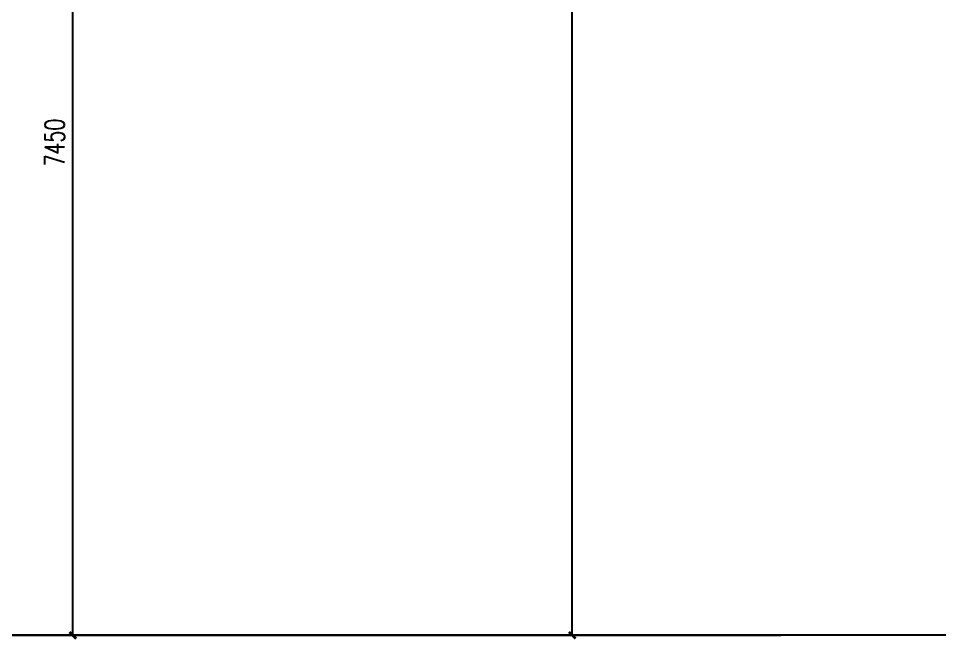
# Model space of a CAD drawing. Extents: x -1899985 to -450366, y 556196 to 2151267.
# Drawn here: x -1133483 to -1126516, y 568225 to 572921 of the extents above; entities that cross this region are included whole.
import ezdxf

# ---------------------------------------------------------------- set-up
doc = ezdxf.new("R2010")
doc.units = 0
doc.header["$LTSCALE"] = 1000
doc.header["$MEASUREMENT"] = 0
doc.linetypes.add('__DASH', pattern=[0.35, 0.25, -0.1])
doc.linetypes.add('DOTE', pattern=[2.42, 2, -0.2, 0.02, -0.2])
doc.layers.get('Defpoints').update_dxf_attribs({"color": 210})
for name, color, linetype in [('A-AXIS-DOTE', 14, 'DOTE'), ('A-LIN-V', 9, 'Continuous'), ('AS-WALL', 40, 'Continuous')]:
    doc.layers.add(name, color=color, linetype=linetype)
doc.styles.add('_TCH_DIM_T3', font='SIMPLEX', dxfattribs={"width": 0.705882, "bigfont": 'GBCBIG'})
doc.dimstyles.new('_TCH_ARCH&&50', dxfattribs={"dimtxt": 148.75, "dimasz": 50, "dimexe": 50, "dimexo": 50, "dimgap": 63.125, "dimtad": 1, "dimdec": 0, "dimzin": 0, "dimdsep": 46, "dimtxsty": '_TCH_DIM_T3', "dimblk": 'ARCHTICK', "dimcen": 0.09, "dimclrt": 7, "dimazin": 2, "dimtfac": 1, "dimtdec": 0, "dimtix": 1, "dimtmove": 2, "dimatfit": 3, "dimfxl": 0, "dimtolj": 1, "dimtzin": 0, "dimarcsym": 0})

# ---------------------------------------------------------------- blocks, each defined once
blk = doc.blocks.new('G$C20E3758E')
at = {"layer": 'A-LIN-V'}
blk.add_line((-3723.54, -3216.25), (1012.62, -3216.25), dxfattribs=at)
blk = doc.blocks.new('_ArchTick')
at = {"color": 0, "linetype": 'ByBlock', "const_width": 0.4}
blk.add_lwpolyline([(-0.5, -0.5), (0.5, 0.5)], dxfattribs=at)
blk = doc.blocks.new('*D105')
at = {"layer": 'A-LIN-V', "color": 0, "lineweight": -2}
for p, q in [((-1130317.5, 579187.5), (-1129244, 579187.5)), ((-1129294, 568257.5), (-1129294, 579187.5)), ((-1130317.5, 568257.5), (-1129244, 568257.5))]:
    blk.add_line(p, q, dxfattribs=at)
at = {"layer": 'Defpoints', "color": 0}
for p in [(-1130367.5, 579187.5), (-1129294, 579187.5), (-1130367.5, 568257.5)]:
    blk.add_point(p, dxfattribs=at)
at = {"layer": 'A-LIN-V', "color": 0, "lineweight": -2, "xscale": 50, "yscale": 50, "zscale": 50}
for p, rotation in [((-1129294, 579187.5), 90), ((-1129294, 568257.5), 270)]:
    blk.add_blockref('_ArchTick', p, dxfattribs=dict(at, rotation=rotation))
at = {"layer": 'A-LIN-V', "color": 7, "insert": (-1129431.5, 573722.5), "char_height": 148.75, "attachment_point": 5, "rotation": 90, "style": '_TCH_DIM_T3'}
blk.add_mtext('\\A1;10930', dxfattribs=at)
blk = doc.blocks.new('*D106')
at = {"layer": 'A-LIN-V', "color": 0, "lineweight": -2}
for p, q in [((-1132047.9, 575707.7), (-1133121.4, 575707.7)), ((-1133071.4, 568257.5), (-1133071.4, 575707.7)), ((-1132047.9, 568257.5), (-1133121.4, 568257.5))]:
    blk.add_line(p, q, dxfattribs=at)
at = {"layer": 'Defpoints', "color": 0}
for p in [(-1133071.4, 575707.7), (-1131997.9, 575707.7), (-1131997.9, 568257.5)]:
    blk.add_point(p, dxfattribs=at)
at = {"layer": 'A-LIN-V', "color": 0, "lineweight": -2, "xscale": 50, "yscale": 50, "zscale": 50}
for p, rotation in [((-1133071.4, 575707.7), 90), ((-1133071.4, 568257.5), 270)]:
    blk.add_blockref('_ArchTick', p, dxfattribs=dict(at, rotation=rotation))
at = {"layer": 'A-LIN-V', "color": 7, "insert": (-1133208.9, 571982.6), "char_height": 148.75, "attachment_point": 5, "rotation": 90, "style": '_TCH_DIM_T3'}
blk.add_mtext('\\A1;7450', dxfattribs=at)

msp = doc.modelspace()

# ---------------------------------------------------------------- linework, layer by layer
at = {"layer": 'A-AXIS-DOTE', "linetype": '__DASH', "ltscale": 2}
msp.add_line((-1044824.9, 568257.5), (-1146664.3, 568257.5), dxfattribs=at)
at = {"layer": 'AS-WALL'}
msp.add_lwpolyline([(-1054745, 568257.5), (-1138195, 568257.5)], dxfattribs=at)

# ---------------------------------------------------------------- block references
at = {"layer": 'A-LIN-V', "xscale": 1.571585729816195, "yscale": 1.571585729816195, "zscale": 1.571585729816195}
msp.add_blockref('G$C20E3758E', (-1129307.8, 573312.1), dxfattribs=at)

# ---------------------------------------------------------------- dimensions: what is measured, and where the dimension line sits
at = {"layer": 'A-LIN-V', "color": 2}
for p1, p2, distance, picture, middle in [((-1130367.5, 568257.5), (-1130367.5, 579187.5), -1073.5, '*D105', (-1129431.5, 573722.5)), ((-1131997.9, 568257.5), (-1131997.9, 575707.7), 1073.5, '*D106', (-1133208.9, 571982.6))]:
    dim = msp.add_aligned_dim(p1=p1, p2=p2, distance=distance, dimstyle='_TCH_ARCH&&50', dxfattribs=at)
    dim.commit()
    dim.dimension.update_dxf_attribs({"geometry": picture, "text_midpoint": middle})

doc.saveas('drawing.dxf')
